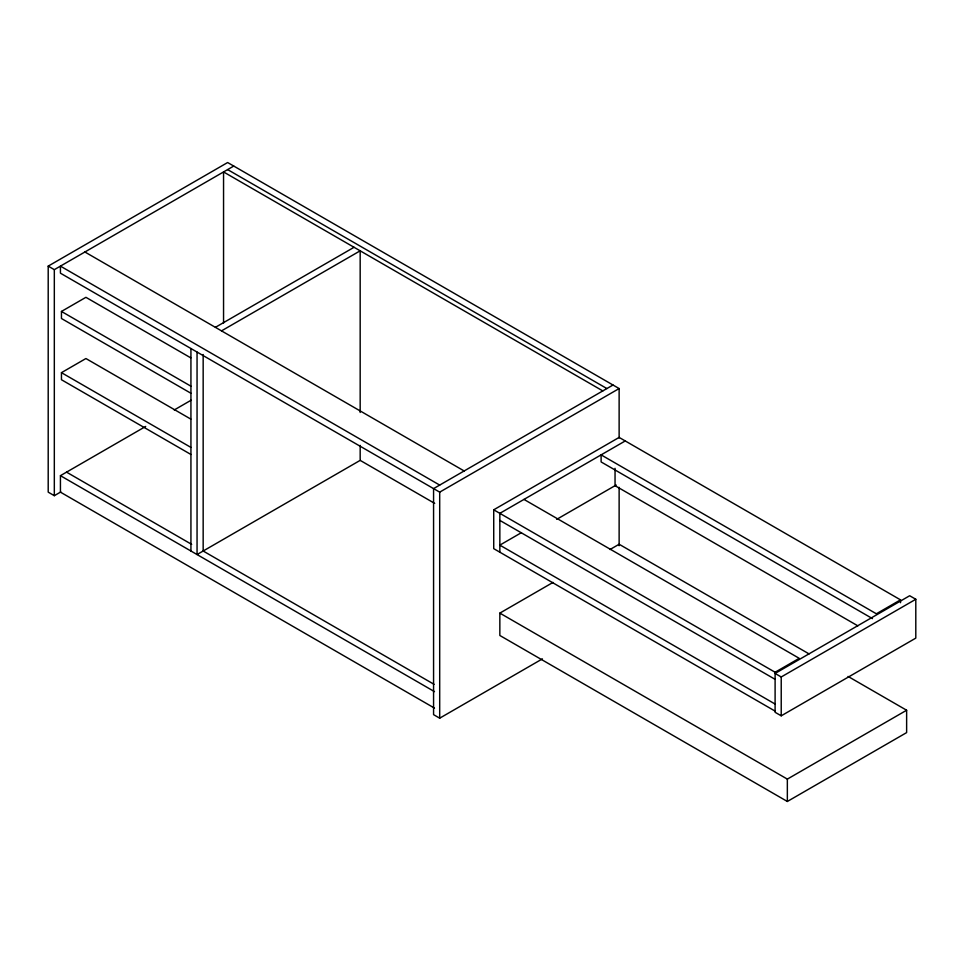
<?xml version="1.0" encoding="UTF-8"?>
<svg xmlns="http://www.w3.org/2000/svg" width="964" height="964" viewBox="0 0 964 964"><rect width="100%" height="100%" fill="white"/><g stroke="black" fill="none" stroke-linecap="round" stroke-linejoin="round"><path stroke-width="1.45" d="M60.816 491.929L54.321 495.689L48.2 492.146L48.2 266.124L227.637 162.53L619.129 388.552L619.129 437.945M48.2 266.124L54.321 269.655L233.746 166.061M190.932 393.264L61.455 318.506L61.455 311.444L85.916 297.322L190.8 357.873M190.932 454.478L61.455 379.732L61.455 372.658L85.916 358.536L190.8 419.087M215.394 327.338L354.053 247.29M221.515 330.869L360.174 250.821L360.174 412.472M434.475 708.106L60.431 492.146L60.431 475.674L145.697 426.437M174.243 409.965L191.113 400.217M613.008 385.022L433.571 488.615L433.571 714.649L439.692 718.18L542.407 658.87M439.692 485.085L60.431 266.124L60.431 273.186L439.692 492.146L619.129 388.552M775.104 711.107L493.725 548.661L493.725 509.811L619.129 437.415L900.509 599.861L900.509 602.693M625.238 440.946L499.846 513.342L499.846 552.191M521.428 532.658L499.846 545.13L775.104 704.045M556.722 519.343L616.189 485.013M848.079 676.439L906.63 710.239L906.63 732.604L787.347 801.47L499.846 635.481L499.846 613.116L552.999 582.425M610.043 549.492L619.129 544.25L809.061 653.905M493.725 509.811L775.104 672.257L799.24 658.328L523.97 499.412M900.509 599.861L876.372 613.791L601.114 454.875L601.114 461.937L872.48 618.611M915.8 599.271L909.679 595.74L775.104 673.438L781.226 676.969L915.8 599.271L915.8 638.12L781.226 715.818L775.104 712.288L775.104 672.257M499.846 613.116L787.347 779.105L906.63 710.239M227.637 169.592L606.886 388.552M602.813 390.914L223.552 171.941L223.552 323.133M857.852 625.853L615.044 485.675L615.044 468.335M84.904 252.002L464.154 470.962M499.846 520.403L775.104 679.331M360.403 460.503L434.692 503.389M61.455 311.444L190.932 386.203M61.455 372.658L190.932 447.417M66.552 472.143L191.667 544.371M203.392 551.143L434.077 684.332M60.431 475.674L434.475 691.622M787.347 779.105L787.347 801.47M781.226 676.969L781.226 715.818M619.129 487.35L619.129 545.72M439.692 492.146L439.692 718.18M360.174 445.404L360.174 460.37L197.054 554.541L197.054 352.065M203.163 354.523L203.163 551.01M190.932 348.534L190.932 551.01M54.321 269.655L54.321 495.689"/></g></svg>
